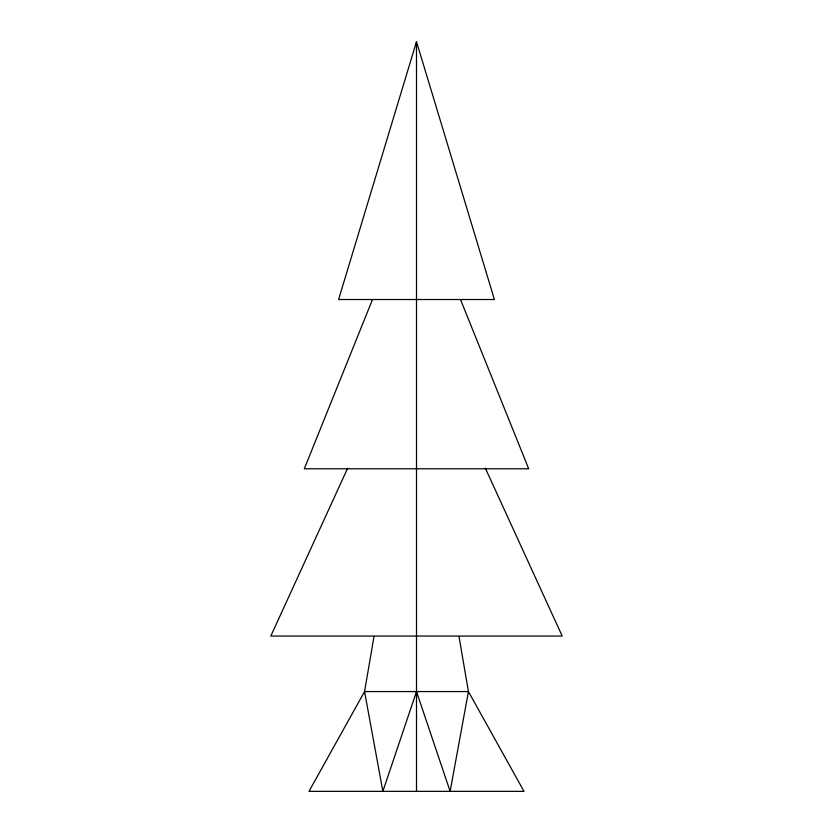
<?xml version="1.0" encoding="UTF-8"?>
<svg xmlns="http://www.w3.org/2000/svg" width="833" height="833" viewBox="0 0 833 833"><rect width="100%" height="100%" fill="white"/><g stroke="black" fill="none" stroke-linecap="round" stroke-linejoin="round"><path stroke-width="1.25" d="M373.986 636.61L364.562 691.557L309.001 791.35L523.999 791.35L468.438 691.557L459.014 636.61M416.5 41.65L338.594 299.516L494.406 299.516L416.5 41.65L416.5 791.35M372.299 300.015L304.305 468.792L528.695 468.792L460.701 300.015M347.715 468.052L270.808 636.058L562.192 636.058L485.285 468.052M468.438 691.557L450.132 791.35L416.5 691.557L382.868 791.35L364.562 691.557L468.438 691.557"/></g></svg>
